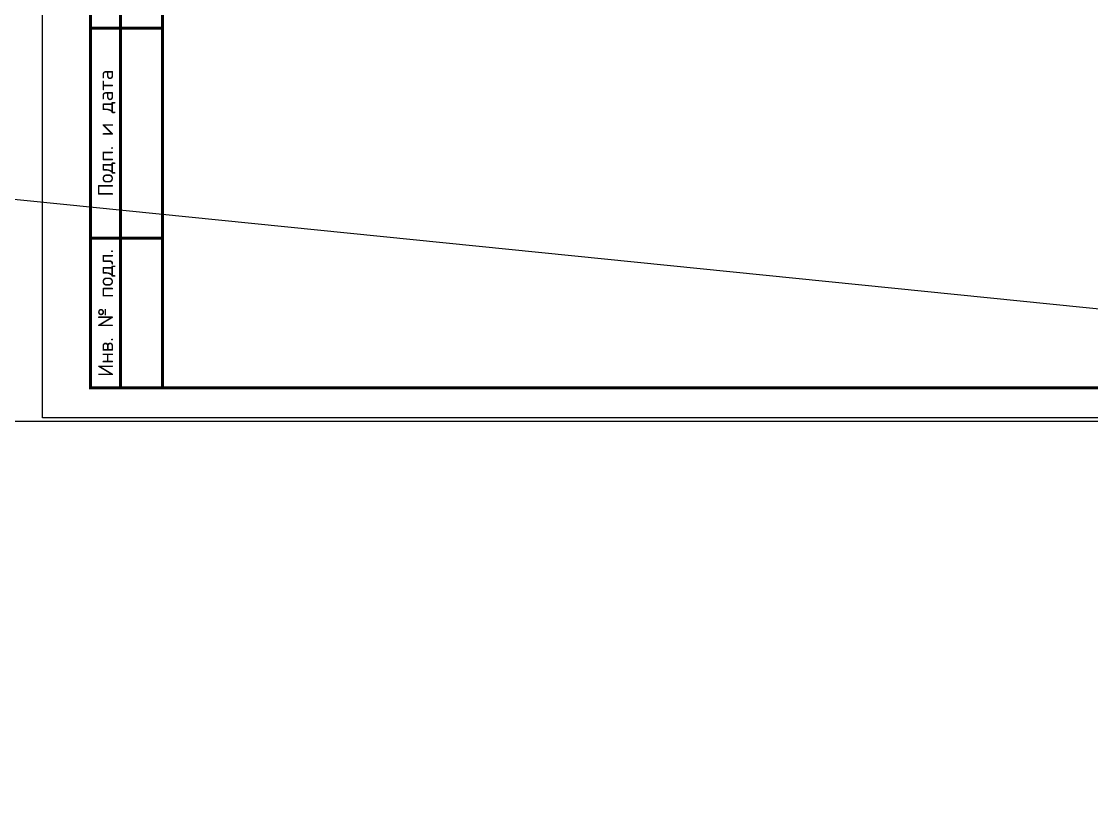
# Model space of a CAD drawing. Header units: millimetres. Extents: x -112426 to 6776, y 1218 to 38707.
# Drawn here: x 5798.9 to 5977.4, y 1339.4 to 1467.8 of the extents above; entities that cross this region are included whole.
import ezdxf
from ezdxf.enums import TextEntityAlignment as Align

# ---------------------------------------------------------------- set-up
doc = ezdxf.new("R2010")
doc.units = ezdxf.units.MM
doc.layers.add('Размеры на чертеже', color=250, linetype='Continuous', lineweight=25)
doc.styles.add('-ISOCPEUR-', font='isocpeur.ttf')

# ---------------------------------------------------------------- blocks, each defined once
blk = doc.blocks.new('*U154')
blk.add_lwpolyline([(0, 0), (420, 0), (420, -297), (0, -297)], close=True)
at = {"const_width": 0.5}
blk.add_lwpolyline([(20, -5), (415, -5), (415, -292), (20, -292)], close=True, dxfattribs=at)
for points in [[(20, -292), (8, -292), (8, -207), (20, -207)], [(13, -207), (13, -292)], [(8, -232), (20, -232)], [(8, -267), (20, -267)]]:
    blk.add_lwpolyline(points, dxfattribs=at)
at = {"style": '-ISOCPEUR-'}
for s, p in [('Подп. и дата', (10.5, -249.5)), ('Инв. № подл.', (10.5, -279.5))]:
    blk.add_text(s, height=2.5, rotation=90, dxfattribs=at).set_placement(p, align=Align.MIDDLE_CENTER)
blk.add_attdef('РАЗРАБОТАЛ', text='', height=2.5, dxfattribs=at).set_placement((250.5, -264.22), align=Align.MIDDLE_LEFT)
at = {"style": '-ISOCPEUR-', "flags": 8}
for tag, height, p in [('ДАТА', 2.5, (290.07, -264.4)), ('ДАТА1', 2.5, (290.07, -269.4)), ('ЛИСТ', 3, (386.39, -271.92)), ('ЛИСТОВ', 3, (403.89, -271.92)), ('ФОРМАТ', 3, (380.97, -294.75))]:
    blk.add_attdef(tag, text='', height=height, dxfattribs=at).set_placement(p, align=Align.MIDDLE_CENTER)
at = {"style": '-ISOCPEUR-'}
blk.add_attdef('ПРОВЕРИЛ', (250.75, -270.73), '', height=2.5, dxfattribs=at)
at = {"style": '-ISOCPEUR-', "flags": 8}
blk.add_attdef('ИМЯ_ЧЕРТЕЖА_001', (321.33, -285.18), '', height=3, dxfattribs=at)

msp = doc.modelspace()

# ---------------------------------------------------------------- linework, layer by layer
for p, q in [((1022.192, 1920.504), (6776.04, 1339.375)), ((1042.939, 1401.16), (6319.699, 1401.16))]:
    msp.add_line(p, q)

# ---------------------------------------------------------------- block references
at = {"layer": 'Размеры на чертеже', "lineweight": 90}
msp.add_blockref('*U154', (5802.457, 1698.716), dxfattribs=at)

doc.saveas('drawing.dxf')
